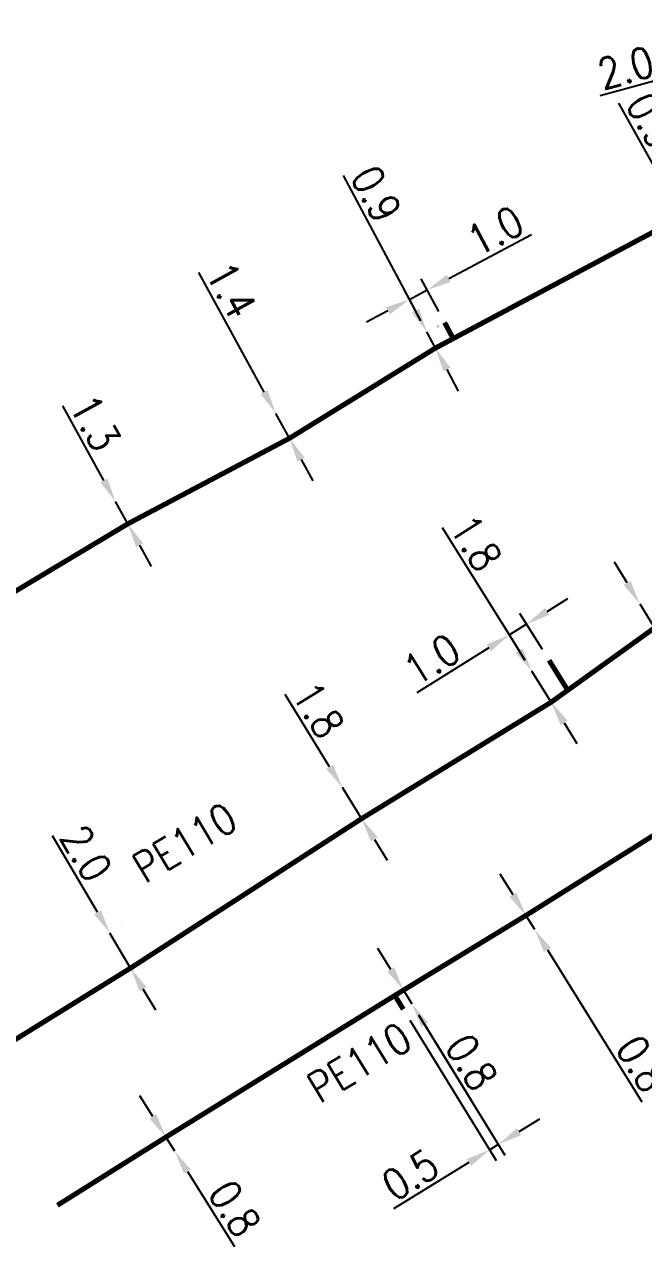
# Model space of a CAD drawing. Header units: millimetres. Extents: x 149996 to 151004, y 126998 to 128018.
# Drawn here: x 150715.3 to 150745.8, y 126998 to 127058.2 of the extents above; entities that cross this region are included whole.
import ezdxf

# ---------------------------------------------------------------- set-up
doc = ezdxf.new("R2010")
doc.units = ezdxf.units.MM
doc.header["$PDMODE"] = 34
doc.linetypes.add('L_100_PE', pattern=[14, 10, -1.5, 1, -1.5])
doc.layers.get('DEFPOINTS').update_dxf_attribs({"linetype": 'CONTINUOUS'})
doc.layers.add('L_140', color=3, linetype='CONTINUOUS')
doc.layers.add('L_170', color=7, linetype='CONTINUOUS', plot=False)
doc.styles.get("Standard").update_dxf_attribs({"font": 'romans.shx', "width": 0.85})
doc.dimstyles.get("Standard").update_dxf_attribs({"dimtxt": 1.5, "dimasz": 1.2, "dimexe": 0.625, "dimexo": 0.625, "dimgap": 0.25, "dimtad": 1, "dimdec": 1, "dimzin": 0, "dimdsep": 46, "dimtxsty": 'Standard', "dimcen": -0.5, "dimadec": 0, "dimazin": 0, "dimtfac": 1, "dimtdec": 1, "dimtmove": 0, "dimatfit": 3, "dimfxl": 0, "dimtolj": 1, "dimtzin": 0, "dimarcsym": 0})

# ---------------------------------------------------------------- blocks, each defined once
blk = doc.blocks.new('*D1018')
at = {"layer": 'DEFPOINTS', "color": 0, "linetype": 'Continuous', "transparency": 16777216}
for p in [(150740.002, 127014.292), (150740.426, 127013.613), (150740.426, 127013.613)]:
    blk.add_point(p, dxfattribs=at)
at = {"layer": 'L_140', "color": 0, "linetype": 'Continuous', "lineweight": -2, "transparency": 16777216}
for p, q in [((150739.368, 127015.31), (150738.733, 127016.329)), ((150740.002, 127014.292), (150740.426, 127013.613)), ((150741.061, 127012.595), (150745.73, 127005.107))]:
    blk.add_line(p, q, dxfattribs=at)
at = {"layer": 'L_140', "color": 0, "linetype": 'Continuous', "transparency": 16777216}
for points in [[(150739.537, 127015.416), (150739.198, 127015.205), (150740.002, 127014.292)], [(150741.23, 127012.701), (150740.891, 127012.489), (150740.426, 127013.613)]]:
    blk.add_solid(points, dxfattribs=at)
at = {"layer": 'L_140', "color": 0, "linetype": 'Continuous', "transparency": 16777216, "insert": (150745.739, 127006.982), "char_height": 1.5, "attachment_point": 5, "rotation": 301.94587}
blk.add_mtext('\\A1;0.8', dxfattribs=at)
blk = doc.blocks.new('*D1019')
at = {"layer": 'DEFPOINTS', "color": 0, "linetype": 'Continuous', "transparency": 16777216}
for p in [(150733.963, 127010.61), (150734.382, 127009.929), (150734.382, 127009.929)]:
    blk.add_point(p, dxfattribs=at)
at = {"layer": 'L_140', "color": 0, "linetype": 'Continuous', "lineweight": -2, "transparency": 16777216}
for p, q in [((150733.335, 127011.632), (150732.706, 127012.655)), ((150733.963, 127010.61), (150734.382, 127009.929)), ((150735.011, 127008.906), (150737.301, 127005.183))]:
    blk.add_line(p, q, dxfattribs=at)
at = {"layer": 'L_140', "color": 0, "linetype": 'Continuous', "transparency": 16777216}
for points in [[(150733.505, 127011.737), (150733.164, 127011.528), (150733.963, 127010.61)], [(150735.181, 127009.011), (150734.841, 127008.802), (150734.382, 127009.929)]]:
    blk.add_solid(points, dxfattribs=at)
at = {"layer": 'L_140', "color": 0, "linetype": 'Continuous', "transparency": 16777216, "insert": (150737.322, 127007.057), "char_height": 1.5, "attachment_point": 5, "rotation": 301.58605}
blk.add_mtext('\\A1;0.8', dxfattribs=at)
blk = doc.blocks.new('*D1020')
at = {"layer": 'DEFPOINTS', "color": 0, "linetype": 'Continuous', "transparency": 16777216}
for p in [(150722.241, 127003.359), (150722.666, 127002.682), (150722.666, 127002.682)]:
    blk.add_point(p, dxfattribs=at)
at = {"layer": 'L_140', "color": 0, "linetype": 'Continuous', "lineweight": -2, "transparency": 16777216}
for p, q in [((150721.603, 127004.375), (150720.964, 127005.392)), ((150722.241, 127003.359), (150722.666, 127002.682)), ((150723.305, 127001.666), (150725.63, 126997.964))]:
    blk.add_line(p, q, dxfattribs=at)
at = {"layer": 'L_140', "color": 0, "linetype": 'Continuous', "transparency": 16777216}
for points in [[(150721.772, 127004.482), (150721.433, 127004.269), (150722.241, 127003.359)], [(150723.474, 127001.772), (150723.135, 127001.559), (150722.666, 127002.682)]]:
    blk.add_solid(points, dxfattribs=at)
at = {"layer": 'L_140', "color": 0, "linetype": 'Continuous', "transparency": 16777216, "insert": (150725.633, 126999.838), "char_height": 1.5, "attachment_point": 5, "rotation": 302.13078}
blk.add_mtext('\\A1;0.8', dxfattribs=at)
blk = doc.blocks.new('*D1025')
at = {"layer": 'DEFPOINTS', "color": 0, "linetype": 'Continuous', "transparency": 16777216}
for p in [(150745.618, 127029.669), (150745.618, 127029.669), (150746.347, 127028.474)]:
    blk.add_point(p, dxfattribs=at)
at = {"layer": 'L_140', "color": 0, "linetype": 'Continuous', "lineweight": -2, "transparency": 16777216}
for p, q in [((150744.993, 127030.694), (150744.368, 127031.718)), ((150745.618, 127029.669), (150746.347, 127028.474)), ((150746.971, 127027.449), (150749.184, 127023.821))]:
    blk.add_line(p, q, dxfattribs=at)
at = {"layer": 'L_140', "color": 0, "linetype": 'Continuous', "transparency": 16777216}
for points in [[(150745.164, 127030.798), (150744.822, 127030.589), (150745.618, 127029.669)], [(150747.142, 127027.554), (150746.801, 127027.345), (150746.347, 127028.474)]]:
    blk.add_solid(points, dxfattribs=at)
at = {"layer": 'L_140', "color": 0, "linetype": 'Continuous', "transparency": 16777216, "insert": (150749.244, 127025.644), "char_height": 1.5, "attachment_point": 5, "rotation": 301.37989}
blk.add_mtext('\\A1;1.4', dxfattribs=at)
blk = doc.blocks.new('*D1026')
at = {"layer": 'DEFPOINTS', "color": 0, "linetype": 'Continuous', "transparency": 16777216}
for p in [(150740.301, 127026.34), (150740.301, 127026.34), (150741.253, 127024.813)]:
    blk.add_point(p, dxfattribs=at)
at = {"layer": 'L_140', "color": 0, "linetype": 'Continuous', "lineweight": -2, "transparency": 16777216}
for p, q in [((150739.666, 127027.359), (150735.895, 127033.411)), ((150741.253, 127024.813), (150740.301, 127026.34)), ((150741.887, 127023.794), (150742.522, 127022.776))]:
    blk.add_line(p, q, dxfattribs=at)
at = {"layer": 'L_140', "color": 0, "linetype": 'Continuous', "transparency": 16777216}
for points in [[(150739.836, 127027.465), (150739.497, 127027.253), (150740.301, 127026.34)], [(150742.057, 127023.9), (150741.718, 127023.688), (150741.253, 127024.813)]]:
    blk.add_solid(points, dxfattribs=at)
at = {"layer": 'L_140', "color": 0, "linetype": 'Continuous', "transparency": 16777216, "insert": (150737.534, 127032.671), "char_height": 1.5, "attachment_point": 5, "rotation": 301.92659}
blk.add_mtext('\\A1;1.8', dxfattribs=at)
blk = doc.blocks.new('*D1027')
at = {"layer": 'DEFPOINTS', "color": 0, "linetype": 'Continuous', "transparency": 16777216}
for p in [(150730.952, 127020.599), (150730.952, 127020.599), (150731.898, 127019.067)]:
    blk.add_point(p, dxfattribs=at)
at = {"layer": 'L_140', "color": 0, "linetype": 'Continuous', "lineweight": -2, "transparency": 16777216}
for p, q in [((150730.322, 127021.62), (150728.121, 127025.185)), ((150731.898, 127019.067), (150730.952, 127020.599)), ((150732.528, 127018.046), (150733.159, 127017.025))]:
    blk.add_line(p, q, dxfattribs=at)
at = {"layer": 'L_140', "color": 0, "linetype": 'Continuous', "transparency": 16777216}
for points in [[(150730.492, 127021.725), (150730.152, 127021.515), (150730.952, 127020.599)], [(150732.698, 127018.151), (150732.358, 127017.941), (150731.898, 127019.067)]]:
    blk.add_solid(points, dxfattribs=at)
at = {"layer": 'L_140', "color": 0, "linetype": 'Continuous', "transparency": 16777216, "insert": (150729.758, 127024.438), "char_height": 1.5, "attachment_point": 5, "rotation": 301.68762}
blk.add_mtext('\\A1;1.8', dxfattribs=at)
blk = doc.blocks.new('*D1028')
at = {"layer": 'DEFPOINTS', "color": 0, "linetype": 'Continuous', "transparency": 16777216}
for p in [(150719.482, 127013.42), (150719.482, 127013.42), (150720.502, 127011.699)]:
    blk.add_point(p, dxfattribs=at)
at = {"layer": 'L_140', "color": 0, "linetype": 'Continuous', "lineweight": -2, "transparency": 16777216}
for p, q in [((150718.87, 127014.452), (150716.641, 127018.213)), ((150720.02, 127013.738), (150720.02, 127013.738)), ((150720.502, 127011.699), (150719.482, 127013.42)), ((150721.039, 127012.018), (150721.039, 127012.018)), ((150721.113, 127010.667), (150721.725, 127009.634))]:
    blk.add_line(p, q, dxfattribs=at)
at = {"layer": 'L_140', "color": 0, "linetype": 'Continuous', "transparency": 16777216}
for points in [[(150719.042, 127014.554), (150718.698, 127014.35), (150719.482, 127013.42)], [(150721.285, 127010.769), (150720.941, 127010.565), (150720.502, 127011.699)]]:
    blk.add_solid(points, dxfattribs=at)
at = {"layer": 'L_140', "color": 0, "linetype": 'Continuous', "transparency": 16777216, "insert": (150718.31, 127017.358), "char_height": 1.5, "attachment_point": 5, "rotation": 300.65186}
blk.add_mtext('\\A1;2.0', dxfattribs=at)
blk = doc.blocks.new('*D1031')
at = {"layer": 'DEFPOINTS', "color": 0, "linetype": 'Continuous', "transparency": 16777216}
for p in [(150752.258, 127057.072), (150754.602, 127056.085), (150752.673, 127055.557)]:
    blk.add_point(p, dxfattribs=at)
at = {"layer": 'L_140', "color": 0, "linetype": 'Continuous', "lineweight": -2, "transparency": 16777216}
for p, q in [((150754.437, 127056.688), (150754.022, 127058.204)), ((150755.344, 127057.918), (150756.501, 127058.235)), ((150752.508, 127056.159), (150752.093, 127057.675)), ((150754.187, 127057.601), (150752.258, 127057.072)), ((150751.101, 127056.755), (150743.661, 127054.716))]:
    blk.add_line(p, q, dxfattribs=at)
at = {"layer": 'L_140', "color": 0, "linetype": 'Continuous', "transparency": 16777216}
for points in [[(150755.291, 127058.111), (150755.397, 127057.725), (150754.187, 127057.601)], [(150751.048, 127056.948), (150751.153, 127056.562), (150752.258, 127057.072)]]:
    blk.add_solid(points, dxfattribs=at)
at = {"layer": 'L_140', "color": 0, "linetype": 'Continuous', "transparency": 16777216, "insert": (150744.926, 127056.1), "char_height": 1.5, "attachment_point": 5, "rotation": 15.3245}
blk.add_mtext('\\A1;2.0', dxfattribs=at)
blk = doc.blocks.new('*D1033')
at = {"layer": 'DEFPOINTS', "color": 0, "linetype": 'Continuous', "transparency": 16777216}
for p in [(150747.28, 127049.546), (150747.28, 127049.546), (150747.721, 127048.762)]:
    blk.add_point(p, dxfattribs=at)
at = {"layer": 'L_140', "color": 0, "linetype": 'Continuous', "lineweight": -2, "transparency": 16777216}
for p, q in [((150746.693, 127050.593), (150744.583, 127054.352)), ((150747.721, 127048.762), (150747.28, 127049.546)), ((150748.308, 127047.715), (150748.896, 127046.669))]:
    blk.add_line(p, q, dxfattribs=at)
at = {"layer": 'L_140', "color": 0, "linetype": 'Continuous', "transparency": 16777216}
for points in [[(150746.867, 127050.691), (150746.518, 127050.495), (150747.28, 127049.546)], [(150748.483, 127047.813), (150748.134, 127047.617), (150747.721, 127048.762)]]:
    blk.add_solid(points, dxfattribs=at)
at = {"layer": 'L_140', "color": 0, "linetype": 'Continuous', "transparency": 16777216, "insert": (150746.216, 127053.485), "char_height": 1.5, "attachment_point": 5, "rotation": 299.30817}
blk.add_mtext('\\A1;0.9', dxfattribs=at)
blk = doc.blocks.new('*D1034')
at = {"layer": 'DEFPOINTS', "color": 0, "linetype": 'Continuous', "transparency": 16777216}
for p in [(150735.11, 127043.065), (150735.118, 127043.069), (150735.533, 127042.271)]:
    blk.add_point(p, dxfattribs=at)
at = {"layer": 'L_140', "color": 0, "linetype": 'Continuous', "lineweight": -2, "transparency": 16777216}
for p, q in [((150734.554, 127044.129), (150731.012, 127050.78)), ((150735.541, 127042.275), (150735.118, 127043.069)), ((150735.662, 127043.359), (150735.67, 127043.363)), ((150736.085, 127042.565), (150736.093, 127042.569)), ((150736.105, 127041.216), (150736.669, 127040.157))]:
    blk.add_line(p, q, dxfattribs=at)
at = {"layer": 'L_140', "color": 0, "linetype": 'Continuous', "transparency": 16777216}
for points in [[(150734.731, 127044.223), (150734.378, 127044.035), (150735.118, 127043.069)], [(150736.282, 127041.31), (150735.929, 127041.122), (150735.541, 127042.275)]]:
    blk.add_solid(points, dxfattribs=at)
at = {"layer": 'L_140', "color": 0, "linetype": 'Continuous', "transparency": 16777216, "insert": (150732.626, 127049.877), "char_height": 1.5, "attachment_point": 5, "rotation": 298.0375}
blk.add_mtext('\\A1;0.9', dxfattribs=at)
blk = doc.blocks.new('*D1035')
at = {"layer": 'DEFPOINTS', "color": 0, "linetype": 'Continuous', "transparency": 16777216}
for p in [(150727.665, 127039.052), (150727.665, 127039.052), (150728.338, 127037.824)]:
    blk.add_point(p, dxfattribs=at)
at = {"layer": 'L_140', "color": 0, "linetype": 'Continuous', "lineweight": -2, "transparency": 16777216}
for p, q in [((150727.089, 127040.104), (150723.864, 127045.996)), ((150728.338, 127037.824), (150727.665, 127039.052)), ((150727.789, 127037.524), (150727.789, 127037.524)), ((150728.914, 127036.771), (150729.49, 127035.719))]:
    blk.add_line(p, q, dxfattribs=at)
at = {"layer": 'L_140', "color": 0, "linetype": 'Continuous', "transparency": 16777216}
for points in [[(150727.265, 127040.2), (150726.914, 127040.008), (150727.665, 127039.052)], [(150729.089, 127036.867), (150728.738, 127036.675), (150728.338, 127037.824)]]:
    blk.add_solid(points, dxfattribs=at)
at = {"layer": 'L_140', "color": 0, "linetype": 'Continuous', "transparency": 16777216, "insert": (150725.473, 127045.138), "char_height": 1.5, "attachment_point": 5, "rotation": 298.69865}
blk.add_mtext('\\A1;1.4', dxfattribs=at)
blk = doc.blocks.new('*D1036')
at = {"layer": 'DEFPOINTS', "color": 0, "linetype": 'Continuous', "transparency": 16777216}
for p in [(150719.759, 127034.701), (150719.759, 127034.701), (150720.364, 127033.606)]:
    blk.add_point(p, dxfattribs=at)
at = {"layer": 'L_140', "color": 0, "linetype": 'Continuous', "lineweight": -2, "transparency": 16777216}
for p, q in [((150719.179, 127035.751), (150717.153, 127039.418)), ((150720.364, 127033.606), (150719.759, 127034.701)), ((150720.944, 127032.556), (150721.524, 127031.506))]:
    blk.add_line(p, q, dxfattribs=at)
at = {"layer": 'L_140', "color": 0, "linetype": 'Continuous', "transparency": 16777216}
for points in [[(150719.354, 127035.848), (150719.004, 127035.654), (150719.759, 127034.701)], [(150721.119, 127032.653), (150720.769, 127032.459), (150720.364, 127033.606)]]:
    blk.add_solid(points, dxfattribs=at)
at = {"layer": 'L_140', "color": 0, "linetype": 'Continuous', "transparency": 16777216, "insert": (150718.751, 127038.593), "char_height": 1.5, "attachment_point": 5, "rotation": 298.91579}
blk.add_mtext('\\A1;1.3', dxfattribs=at)
blk = doc.blocks.new('*D1340')
at = {"layer": 'DEFPOINTS', "color": 0, "linetype": 'Continuous', "transparency": 16777216}
for p in [(150734.254, 127044.673), (150735.11, 127043.065), (150735.994, 127043.533)]:
    blk.add_point(p, dxfattribs=at)
at = {"layer": 'L_170', "color": 0, "linetype": 'Continuous', "lineweight": -2, "transparency": 16777216}
for p, q in [((150736.196, 127045.707), (150740.274, 127047.879)), ((150735.7, 127044.085), (150734.843, 127045.695)), ((150734.817, 127043.617), (150733.96, 127045.225)), ((150734.254, 127044.673), (150735.137, 127045.143)), ((150733.195, 127044.109), (150732.136, 127043.545))]:
    blk.add_line(p, q, dxfattribs=at)
at = {"layer": 'L_170', "color": 0, "linetype": 'Continuous', "transparency": 16777216}
for points in [[(150736.102, 127045.884), (150736.29, 127045.531), (150735.137, 127045.143)], [(150733.101, 127044.285), (150733.289, 127043.932), (150734.254, 127044.673)]]:
    blk.add_solid(points, dxfattribs=at)
at = {"layer": 'L_170', "color": 0, "linetype": 'Continuous', "transparency": 16777216, "insert": (150738.485, 127048.059), "char_height": 1.5, "attachment_point": 5, "rotation": 28.0375}
blk.add_mtext('\\A1;1.0', dxfattribs=at)
blk = doc.blocks.new('*D1385')
at = {"layer": 'DEFPOINTS', "color": 0, "linetype": 'Continuous', "transparency": 16777216}
for p in [(150734.382, 127009.929), (150733.956, 127009.667), (150738.642, 127003.001)]:
    blk.add_point(p, dxfattribs=at)
at = {"layer": 'L_170', "color": 0, "linetype": 'Continuous', "lineweight": -2, "transparency": 16777216}
for p, q in [((150734.71, 127009.396), (150738.969, 127002.469)), ((150734.284, 127009.134), (150738.543, 127002.207)), ((150739.664, 127003.63), (150740.686, 127004.258)), ((150738.642, 127003.001), (150738.216, 127002.739)), ((150737.194, 127002.111), (150733.47, 126999.821))]:
    blk.add_line(p, q, dxfattribs=at)
at = {"layer": 'L_170', "color": 0, "linetype": 'Continuous', "transparency": 16777216}
for points in [[(150739.559, 127003.8), (150739.769, 127003.459), (150738.642, 127003.001)], [(150737.089, 127002.281), (150737.298, 127001.94), (150738.216, 127002.739)]]:
    blk.add_solid(points, dxfattribs=at)
at = {"layer": 'L_170', "color": 0, "linetype": 'Continuous', "transparency": 16777216, "insert": (150734.297, 127001.504), "char_height": 1.5, "attachment_point": 5, "rotation": 31.58605}
blk.add_mtext('\\A1;0.5', dxfattribs=at)
blk = doc.blocks.new('*D1386')
at = {"layer": 'DEFPOINTS', "color": 0, "linetype": 'Continuous', "transparency": 16777216}
for p in [(150739.189, 127028.126), (150741.146, 127026.875), (150740.301, 127026.34)]:
    blk.add_point(p, dxfattribs=at)
at = {"layer": 'L_170', "color": 0, "linetype": 'Continuous', "lineweight": -2, "transparency": 16777216}
for p, q in [((150741.056, 127029.289), (150742.074, 127029.924)), ((150740.815, 127027.406), (150739.707, 127029.185)), ((150739.97, 127026.871), (150738.858, 127028.656)), ((150740.037, 127028.654), (150739.189, 127028.126)), ((150738.17, 127027.491), (150734.615, 127025.276))]:
    blk.add_line(p, q, dxfattribs=at)
at = {"layer": 'L_170', "color": 0, "linetype": 'Continuous', "transparency": 16777216}
for points in [[(150740.95, 127029.459), (150741.162, 127029.119), (150740.037, 127028.654)], [(150738.064, 127027.661), (150738.276, 127027.321), (150739.189, 127028.126)]]:
    blk.add_solid(points, dxfattribs=at)
at = {"layer": 'L_170', "color": 0, "linetype": 'Continuous', "transparency": 16777216, "insert": (150735.354, 127026.915), "char_height": 1.5, "attachment_point": 5, "rotation": 31.92659}
blk.add_mtext('\\A1;1.0', dxfattribs=at)

msp = doc.modelspace()

# ---------------------------------------------------------------- linework, layer by layer
at = {"layer": 'L_140', "linetype": 'L_100_PE', "flags": 128}
msp.add_lwpolyline([(150663.858, 127000, 0.25, 0.25, 0), (150666.81, 127002.111, 0.25, 0.25, 0), (150673.566, 127005.991, 0.25, 0.25, 0), (150683.731, 127012.021, 0.25, 0.25, 0), (150687.702, 127014.397, 0.25, 0.25, 0), (150706.482, 127025.359, 0.25, 0.25, 0), (150712.713, 127029.022, 0.25, 0.25, 0), (150720.364, 127033.606, 0.25, 0.25, 0), (150728.338, 127037.824, 0.25, 0.25, 0), (150735.541, 127042.275, 0.25, 0.25, 0), (150736.416, 127042.741, 0.25, 0.25, 0), (150747.721, 127048.762, 0.25, 0.25, 0), (150752.444, 127051.912, 0.25, 0.25, 0), (150753.775, 127052.799, 0.25, 0.25, 0), (150754.602, 127056.085, 0.25, 0.25, 0), (150754.947, 127056.18, 0, 0, 0)], format="xyseb", dxfattribs=at)
at = {"layer": 'L_140', "linetype": 'L_100_PE', "const_width": 0.25, "flags": 128}
msp.add_lwpolyline([(150758.17, 127042.264), (150757.927, 127042.206), (150756.903, 127040.748), (150754.266, 127036.514), (150750.662, 127031.254), (150746.347, 127028.474), (150741.253, 127024.813), (150731.898, 127019.067), (150720.502, 127011.699), (150708.892, 127004.5), (150701.407, 127000)], dxfattribs=at)
msp.add_lwpolyline([(150716.892, 127000), (150722.241, 127003.359), (150733.963, 127010.61), (150740.002, 127014.292), (150752.191, 127021.941), (150759.19, 127026.187), (150760.28, 127026.848, -0.087518), (150760.361, 127026.88), (150761.486, 127027.103), (150771.865, 127029.166)], format="xyb", dxfattribs=at)
at = {"layer": 'L_170', "linetype": 'Continuous', "const_width": 0.25, "flags": 128}
for points in [[(150736.416, 127042.741), (150735.994, 127043.533)], [(150742.067, 127025.398), (150741.146, 127026.875)], [(150733.956, 127009.667), (150733.536, 127010.346)]]:
    msp.add_lwpolyline(points, dxfattribs=at)

# ---------------------------------------------------------------- texts
at = {"layer": 'L_140', "linetype": 'Continuous', "width": 0.85}
for rotation, p in [(31.01491, (150721.214, 127015.834)), (31.24622, (150729.835, 127004.981))]:
    msp.add_text('PE110', height=1.5, rotation=rotation, dxfattribs=at).set_placement(p)

# ---------------------------------------------------------------- dimensions: what is measured, and where the dimension line sits
at = {"layer": 'L_140', "linetype": 'Continuous'}
for base, p1, p2, angle, picture, middle in [((150752.258, 127057.072), (150754.602, 127056.085), (150752.673, 127055.557), 15.3245, '*D1031', (150745.19, 127055.135)), ((150747.28, 127049.546), (150747.721, 127048.762), (150747.28, 127049.546), 299.30817, '*D1033', (150745.344, 127052.995)), ((150735.118, 127043.069), (150735.533, 127042.271), (150735.11, 127043.065), 298.0375, '*D1034', (150731.743, 127049.407)), ((150727.665, 127039.052), (150728.338, 127037.824), (150727.665, 127039.052), 298.69865, '*D1035', (150724.596, 127044.658)), ((150719.75915, 127034.70065), (150720.36356, 127033.60649), (150719.75915, 127034.70065), 298.91579, '*D1036', (150717.876, 127038.10975)), ((150740.301, 127026.34), (150741.253, 127024.813), (150740.301, 127026.34), 301.92659, '*D1026', (150736.686, 127032.143)), ((150745.618, 127029.669), (150746.347, 127028.474), (150745.618, 127029.669), 301.37989, '*D1025', (150748.39, 127025.123)), ((150730.952, 127020.599), (150731.898, 127019.067), (150730.952, 127020.599), 301.68762, '*D1027', (150728.907, 127023.913)), ((150719.482, 127013.42), (150720.502, 127011.699), (150719.482, 127013.42), 300.65186, '*D1028', (150717.45, 127016.848)), ((150740.426, 127013.613), (150740.002, 127014.292), (150740.426, 127013.613), 121.94587, '*D1018', (150744.891, 127006.453)), ((150734.382, 127009.929), (150733.963, 127010.61), (150734.382, 127009.929), 121.58605, '*D1019', (150736.47, 127006.533)), ((150722.666, 127002.682), (150722.241, 127003.359), (150722.666, 127002.682), 122.13078, '*D1020', (150724.786, 126999.306))]:
    dim = msp.add_linear_dim(base=base, p1=p1, p2=p2, angle=angle, dimstyle='Standard', dxfattribs=at)
    dim.commit()
    dim.dimension.update_dxf_attribs({"geometry": picture, "text_midpoint": middle, "dimtype": 160})
at = {"layer": 'L_170', "linetype": 'Continuous'}
for base, p1, p2, angle, picture, middle in [((150734.254, 127044.673), (150735.994, 127043.533), (150735.11, 127043.065), 28.0375, '*D1340', (150738.955, 127047.176)), ((150739.189, 127028.126), (150741.146, 127026.875), (150740.301, 127026.34), 31.92659, '*D1386', (150735.883, 127026.066)), ((150738.642, 127003.001), (150733.956, 127009.667), (150734.382, 127009.929), 211.58605, '*D1385', (150734.821, 127000.652))]:
    dim = msp.add_linear_dim(base=base, p1=p1, p2=p2, angle=angle, dimstyle='Standard', dxfattribs=at)
    dim.commit()
    dim.dimension.update_dxf_attribs({"geometry": picture, "text_midpoint": middle, "dimtype": 160})

doc.saveas('drawing.dxf')
